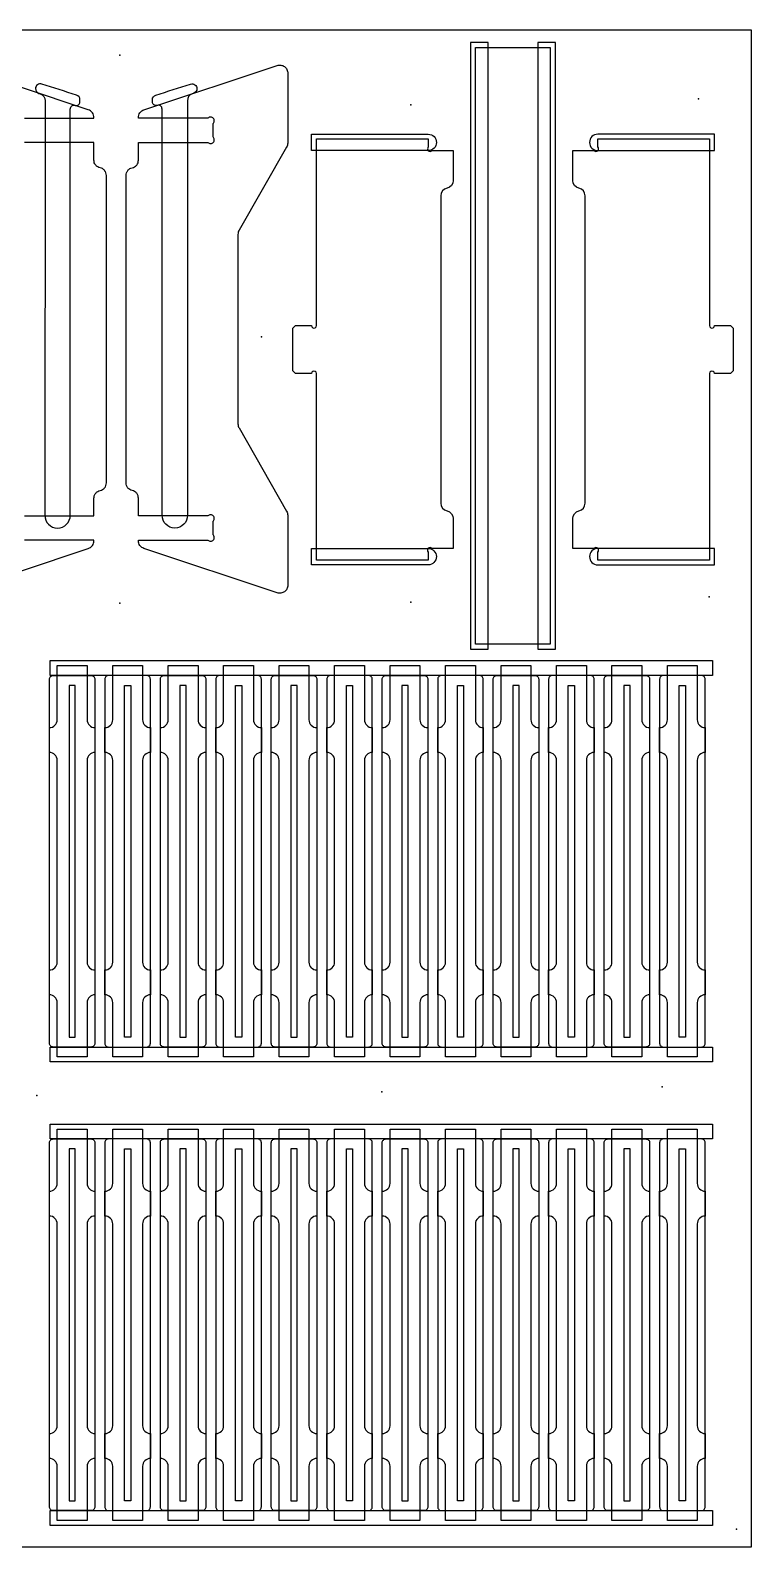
# Model space of a CAD drawing. Header units: millimetres. Extents: x 0 to 2438, y 0 to 1220.
# Drawn here: x 1858 to 2438, y 0 to 1220 of the extents above; entities that cross this region are included whole.
import ezdxf

# ---------------------------------------------------------------- set-up
doc = ezdxf.new("R2010")
doc.units = ezdxf.units.MM
doc.header["$MEASUREMENT"] = 0
for name, color, linetype, true_color in [('Angled Pockets Entry', 2, 'Continuous', 0xffff00), ('Pilot Holes', 6, 'Continuous', 0xff00ff), ('Pocket 6mm', 4, 'Continuous', 0x00ffff), ('Pockets 10mm', 160, 'Continuous', 0x3f3fff), ('Profile - outside', 18, 'Continuous', 0x000000), ('Stock Perimeter', 1, 'Continuous', 0xff0007)]:
    doc.layers.add(name, color=color, linetype=linetype, true_color=true_color)

msp = doc.modelspace()

# ---------------------------------------------------------------- linework, layer by layer
at = {"layer": 'Angled Pockets Entry'}
for points in [[(2212, 722), (2226.1, 722), (2226.1, 1210.2), (2212, 1210.2), (2212, 722)], [(2266.2, 722), (2280.3, 722), (2280.3, 1210.2), (2266.2, 1210.2), (2266.2, 722)]]:
    msp.add_lwpolyline(points, dxfattribs=at)
at = {"layer": 'Pilot Holes'}
for p in [(1930, 1200), (2164, 1160), (2395.4, 1164.8), (2044, 973.5), (1930, 759.1), (2164, 760), (2403.9, 764.3), (2366, 370), (1863.4, 363.1), (2140.7, 365.9), (2425.7, 14)]:
    msp.add_point(p, dxfattribs=at)
at = {"layer": 'Pocket 6mm'}
for points in [[(1907, 701, -0.414214), (1910, 698), (1910, 405, -0.414214), (1907, 402), (1876.4, 402, -0.414214), (1873.4, 405), (1873.4, 698, -0.414214), (1876.4, 701), (1907, 701)], [(1921, 701, 0.414214), (1918, 698), (1918, 405, 0.414214), (1921, 402), (1951.6, 402, 0.414214), (1954.6, 405), (1954.6, 698, 0.414214), (1951.6, 701), (1921, 701)], [(1996.2, 701, -0.414214), (1999.2, 698), (1999.2, 405, -0.414214), (1996.2, 402), (1965.6, 402, -0.414214), (1962.6, 405), (1962.6, 698, -0.414214), (1965.6, 701), (1996.2, 701)], [(2010.2, 701, 0.414214), (2007.2, 698), (2007.2, 405, 0.414214), (2010.2, 402), (2040.8, 402, 0.414214), (2043.8, 405), (2043.8, 698, 0.414214), (2040.8, 701), (2010.2, 701)], [(2085.4, 701, -0.414214), (2088.4, 698), (2088.4, 405, -0.414214), (2085.4, 402), (2054.8, 402, -0.414214), (2051.8, 405), (2051.8, 698, -0.414214), (2054.8, 701), (2085.4, 701)], [(2099.4, 701, 0.414214), (2096.4, 698), (2096.4, 405, 0.414214), (2099.4, 402), (2130, 402, 0.414214), (2133, 405), (2133, 698, 0.414214), (2130, 701), (2099.4, 701)], [(2174.6, 701, -0.414214), (2177.6, 698), (2177.6, 405, -0.414214), (2174.6, 402), (2144, 402, -0.414214), (2141, 405), (2141, 698, -0.414214), (2144, 701), (2174.6, 701)], [(2188.6, 701, 0.414214), (2185.6, 698), (2185.6, 405, 0.414214), (2188.6, 402), (2219.2, 402, 0.414214), (2222.2, 405), (2222.2, 698, 0.414214), (2219.2, 701), (2188.6, 701)], [(2263.8, 701, -0.414214), (2266.8, 698), (2266.8, 405, -0.414214), (2263.8, 402), (2233.2, 402, -0.414214), (2230.2, 405), (2230.2, 698, -0.414214), (2233.2, 701), (2263.8, 701)], [(2277.8, 701, 0.414214), (2274.8, 698), (2274.8, 405, 0.414214), (2277.8, 402), (2308.4, 402, 0.414214), (2311.4, 405), (2311.4, 698, 0.414214), (2308.4, 701), (2277.8, 701)], [(2353, 701, -0.414214), (2356, 698), (2356, 405, -0.414214), (2353, 402), (2322.4, 402, -0.414214), (2319.4, 405), (2319.4, 698, -0.414214), (2322.4, 701), (2353, 701)], [(2367, 701, 0.414214), (2364, 698), (2364, 405, 0.414214), (2367, 402), (2397.6, 402, 0.414214), (2400.6, 405), (2400.6, 698, 0.414214), (2397.6, 701), (2367, 701)], [(1907, 328, -0.414214), (1910, 325), (1910, 32, -0.414214), (1907, 29), (1876.4, 29, -0.414214), (1873.4, 32), (1873.4, 325, -0.414214), (1876.4, 328), (1907, 328)], [(1921, 328, 0.414214), (1918, 325), (1918, 32, 0.414214), (1921, 29), (1951.6, 29, 0.414214), (1954.6, 32), (1954.6, 325, 0.414214), (1951.6, 328), (1921, 328)], [(1996.2, 328, -0.414214), (1999.2, 325), (1999.2, 32, -0.414214), (1996.2, 29), (1965.6, 29, -0.414214), (1962.6, 32), (1962.6, 325, -0.414214), (1965.6, 328), (1996.2, 328)], [(2010.2, 328, 0.414214), (2007.2, 325), (2007.2, 32, 0.414214), (2010.2, 29), (2040.8, 29, 0.414214), (2043.8, 32), (2043.8, 325, 0.414214), (2040.8, 328), (2010.2, 328)], [(2085.4, 328, -0.414214), (2088.4, 325), (2088.4, 32, -0.414214), (2085.4, 29), (2054.8, 29, -0.414214), (2051.8, 32), (2051.8, 325, -0.414214), (2054.8, 328), (2085.4, 328)], [(2099.4, 328, 0.414214), (2096.4, 325), (2096.4, 32, 0.414214), (2099.4, 29), (2130, 29, 0.414214), (2133, 32), (2133, 325, 0.414214), (2130, 328), (2099.4, 328)], [(2174.6, 328, -0.414214), (2177.6, 325), (2177.6, 32, -0.414214), (2174.6, 29), (2144, 29, -0.414214), (2141, 32), (2141, 325, -0.414214), (2144, 328), (2174.6, 328)], [(2188.6, 328, 0.414214), (2185.6, 325), (2185.6, 32, 0.414214), (2188.6, 29), (2219.2, 29, 0.414214), (2222.2, 32), (2222.2, 325, 0.414214), (2219.2, 328), (2188.6, 328)], [(2263.8, 328, -0.414214), (2266.8, 325), (2266.8, 32, -0.414214), (2263.8, 29), (2233.2, 29, -0.414214), (2230.2, 32), (2230.2, 325, -0.414214), (2233.2, 328), (2263.8, 328)], [(2277.8, 328, 0.414214), (2274.8, 325), (2274.8, 32, 0.414214), (2277.8, 29), (2308.4, 29, 0.414214), (2311.4, 32), (2311.4, 325, 0.414214), (2308.4, 328), (2277.8, 328)], [(2353, 328, -0.414214), (2356, 325), (2356, 32, -0.414214), (2353, 29), (2322.4, 29, -0.414214), (2319.4, 32), (2319.4, 325, -0.414214), (2322.4, 328), (2353, 328)], [(2367, 328, 0.414214), (2364, 325), (2364, 32, 0.414214), (2367, 29), (2397.6, 29, 0.414214), (2400.6, 32), (2400.6, 325, 0.414214), (2397.6, 328), (2367, 328)]]:
    msp.add_lwpolyline(points, format="xyb", dxfattribs=at)
for points in [[(1889.2, 410), (1894.2, 410), (1894.2, 693), (1889.2, 693), (1889.2, 410)], [(1938.8, 410), (1933.8, 410), (1933.8, 693), (1938.8, 693), (1938.8, 410)], [(1978.4, 410), (1983.4, 410), (1983.4, 693), (1978.4, 693), (1978.4, 410)], [(2028, 410), (2023, 410), (2023, 693), (2028, 693), (2028, 410)], [(2067.6, 410), (2072.6, 410), (2072.6, 693), (2067.6, 693), (2067.6, 410)], [(2117.2, 410), (2112.2, 410), (2112.2, 693), (2117.2, 693), (2117.2, 410)], [(2156.8, 410), (2161.8, 410), (2161.8, 693), (2156.8, 693), (2156.8, 410)], [(2206.4, 410), (2201.4, 410), (2201.4, 693), (2206.4, 693), (2206.4, 410)], [(2246, 410), (2251, 410), (2251, 693), (2246, 693), (2246, 410)], [(2295.6, 410), (2290.6, 410), (2290.6, 693), (2295.6, 693), (2295.6, 410)], [(2335.2, 410), (2340.2, 410), (2340.2, 693), (2335.2, 693), (2335.2, 410)], [(2384.8, 410), (2379.8, 410), (2379.8, 693), (2384.8, 693), (2384.8, 410)], [(1889.2, 37), (1894.2, 37), (1894.2, 320), (1889.2, 320), (1889.2, 37)], [(1938.8, 37), (1933.8, 37), (1933.8, 320), (1938.8, 320), (1938.8, 37)], [(1978.4, 37), (1983.4, 37), (1983.4, 320), (1978.4, 320), (1978.4, 37)], [(2028, 37), (2023, 37), (2023, 320), (2028, 320), (2028, 37)], [(2067.6, 37), (2072.6, 37), (2072.6, 320), (2067.6, 320), (2067.6, 37)], [(2117.2, 37), (2112.2, 37), (2112.2, 320), (2117.2, 320), (2117.2, 37)], [(2156.8, 37), (2161.8, 37), (2161.8, 320), (2156.8, 320), (2156.8, 37)], [(2206.4, 37), (2201.4, 37), (2201.4, 320), (2206.4, 320), (2206.4, 37)], [(2246, 37), (2251, 37), (2251, 320), (2246, 320), (2246, 37)], [(2295.6, 37), (2290.6, 37), (2290.6, 320), (2295.6, 320), (2295.6, 37)], [(2335.2, 37), (2340.2, 37), (2340.2, 320), (2335.2, 320), (2335.2, 37)], [(2384.8, 37), (2379.8, 37), (2379.8, 320), (2384.8, 320), (2384.8, 37)]]:
    msp.add_lwpolyline(points, dxfattribs=at)
at = {"layer": 'Pockets 10mm'}
for points in [[(1869.7, 829.8, 1), (1890.2, 829.8), (1890.2, 1156.7, -0.511422), (1894.1, 1159.6, 0.503779), (1898, 1162.4), (1898, 1164.1, 0.327786), (1895.2, 1167.9, -0.002374), (1867.3, 1176.8, 0.497035), (1862.2, 1173.1, 0.322928), (1864.9, 1169.3), (1866, 1169, -0.314352), (1869.9, 1163.3), (1869.7, 829.8)], [(1984.5, 829.8, -1), (1964, 829.8), (1964, 1156.7, 0.511422), (1960.1, 1159.6, -0.503779), (1956.2, 1162.4), (1956.2, 1164.1, -0.327786), (1959, 1167.9, 0.002374), (1986.9, 1176.8, -0.497035), (1992, 1173.1, -0.322928), (1989.3, 1169.3), (1988.2, 1169, 0.314352), (1984.3, 1163.3), (1984.5, 829.8)], [(2084.1, 1123.2), (2084.1, 1136.4), (2178, 1136.4, -1), (2178, 1123.2), (2084.1, 1123.2)], [(2408.1, 1123.2), (2408.1, 1136.4), (2314.3, 1136.4, 1), (2314.3, 1123.2), (2408.1, 1123.2)], [(2084, 803.2), (2177.9, 803.2, -1), (2177.9, 789.9), (2084, 789.9), (2084, 803.2)], [(2408.2, 803.2), (2314.3, 803.2, 1), (2314.3, 789.9), (2408.2, 789.9), (2408.2, 803.2)]]:
    msp.add_lwpolyline(points, format="xyb", dxfattribs=at)
for points in [[(1874, 713), (2406.6, 713), (2406.6, 701), (1874, 701), (1874, 713)], [(2406.6, 390), (1874, 390), (1874, 402), (2406.6, 402), (2406.6, 390)], [(1874, 340), (2406.6, 340), (2406.6, 328), (1874, 328), (1874, 340)], [(2406.6, 17), (1874, 17), (1874, 29), (2406.6, 29), (2406.6, 17)]]:
    msp.add_lwpolyline(points, dxfattribs=at)
at = {"layer": 'Profile - outside'}
for points in [[(2271.6, 1206.1), (2276.1, 1206.1), (2276.1, 726.1), (2216.1, 726.1), (2216.1, 1206.1), (2271.6, 1206.1)], [(1853.3, 1149.3), (1909.2, 1149.3), (1909.1, 1150.8), (1908.9, 1151.8), (1908.5, 1152.8), (1908, 1153.7), (1907.3, 1154.5), (1906.5, 1155.1), (1905.6, 1155.7), (1904.7, 1156), (1797, 1191.9)], [(1946.2, 805.4), (1945.7, 806.3), (1945.3, 807.3), (1945.1, 808.3), (1945, 809.8), (2000.9, 809.8), (2001.3, 809.4), (2001.9, 809.2), (2002.4, 809), (2003, 808.9), (2003.6, 809), (2004.2, 809.2), (2004.7, 809.5), (2005.2, 809.9), (2005.5, 810.3), (2005.8, 810.9), (2006, 811.5), (2006, 812.1), (2005.9, 812.6), (2005.7, 813.2), (2005.4, 813.7), (2005, 814.2), (2005, 825), (2005.4, 825.4), (2005.7, 825.9), (2005.9, 826.5), (2006, 827.1), (2006, 827.7), (2005.8, 828.3), (2005.5, 828.8), (2005.2, 829.3), (2004.7, 829.7), (2004.2, 830), (2003.6, 830.1), (2003, 830.2), (2002.4, 830.2), (2001.9, 830), (2001.3, 829.7), (2000.9, 829.3), (1945, 829.4), (1945, 843.5), (1944.9, 844.5), (1944.7, 845.6), (1944.2, 846.6), (1943.9, 847.1), (1943.6, 847.5), (1943.2, 847.9), (1942.8, 848.3), (1941.9, 848.9), (1941, 849.4), (1939, 850), (1938.1, 850.5), (1937.2, 851.1), (1936.8, 851.5), (1936.4, 851.9), (1936.1, 852.3), (1935.8, 852.8), (1935.3, 853.8), (1935.1, 854.9), (1935, 855.9), (1935, 1103.3), (1935.1, 1104.3), (1935.3, 1105.3), (1935.8, 1106.3), (1936.1, 1106.8), (1936.4, 1107.2), (1936.8, 1107.7), (1937.2, 1108), (1938.1, 1108.7), (1939, 1109.1), (1941, 1109.7), (1941.9, 1110.2), (1942.8, 1110.8), (1943.2, 1111.2), (1943.6, 1111.6), (1943.9, 1112.1), (1944.2, 1112.5), (1944.7, 1113.5), (1944.9, 1114.6), (1945, 1115.6), (1945, 1129.8), (2000.9, 1129.8), (2001.3, 1129.4), (2001.9, 1129.1), (2002.4, 1129), (2003, 1128.9), (2003.6, 1129), (2004.2, 1129.2), (2004.7, 1129.5), (2005.2, 1129.8), (2005.5, 1130.3), (2005.8, 1130.9), (2006, 1131.4), (2006, 1132), (2005.9, 1132.6), (2005.7, 1133.2), (2005.4, 1133.7), (2005, 1134.2), (2005, 1145), (2005.4, 1145.4), (2005.7, 1145.9), (2005.9, 1146.5), (2006, 1147.1), (2006, 1147.7), (2005.8, 1148.3), (2005.5, 1148.8), (2005.2, 1149.3), (2004.7, 1149.7), (2004.2, 1149.9), (2003.6, 1150.1), (2003, 1150.2), (2002.4, 1150.1), (2001.9, 1150), (2001.3, 1149.7), (2000.9, 1149.3), (1945, 1149.3), (1945.1, 1150.8), (1945.3, 1151.8), (1945.7, 1152.8), (1946.2, 1153.7), (1946.9, 1154.5), (1947.7, 1155.1), (1948.5, 1155.7), (1949.4, 1156), (2057.2, 1191.9), (2057.9, 1192), (2058.7, 1192), (2059.5, 1192), (2060.2, 1191.8), (2061, 1191.6), (2061.7, 1191.2), (2062.3, 1190.8), (2062.9, 1190.3), (2063.4, 1189.8), (2063.9, 1189.2), (2064.3, 1188.5), (2064.6, 1187.8), (2064.8, 1187), (2065, 1186.3), (2065, 1129.3), (2064.9, 1128.5), (2064.8, 1127.6), (2064.5, 1126.8), (2064.1, 1126.1), (2025.9, 1059.1), (2025.5, 1058.3), (2025.2, 1057.5), (2025.1, 1056.7), (2025, 1055.8), (2025, 903.3), (2025.1, 902.5), (2025.2, 901.6), (2025.5, 900.8), (2025.9, 900.1), (2064.1, 833.1), (2064.5, 832.3), (2064.8, 831.5), (2064.9, 830.7), (2065, 829.8), (2065, 772.8), (2064.8, 772.1), (2064.6, 771.3), (2064.3, 770.6), (2063.9, 769.9), (2063.4, 769.3), (2062.9, 768.8), (2062.3, 768.3), (2061.7, 767.9), (2061, 767.6), (2060.2, 767.3), (2059.5, 767.2), (2058.7, 767.1), (2057.9, 767.1), (2057.2, 767.2), (1949.4, 803.1), (1948.5, 803.5), (1947.7, 804), (1946.9, 804.7), (1946.2, 805.4), (1945.7, 806.3), (1945.3, 807.3), (1945.1, 808.3), (1945, 809.3)], [(1853.3, 829.3), (1909.2, 829.4), (1909.2, 843.5), (1909.3, 844.5), (1909.5, 845.6), (1910, 846.6), (1910.3, 847.1), (1910.6, 847.5), (1911, 847.9), (1911.4, 848.3), (1912.3, 848.9), (1913.2, 849.4), (1915.2, 850), (1916.1, 850.5), (1917, 851.1), (1917.4, 851.5), (1917.8, 851.9), (1918.1, 852.3), (1918.4, 852.8), (1918.9, 853.8), (1919.1, 854.9), (1919.2, 855.9), (1919.2, 1103.3), (1919.1, 1104.3), (1918.9, 1105.3), (1918.4, 1106.3), (1918.1, 1106.8), (1917.8, 1107.2), (1917.4, 1107.7), (1917, 1108), (1916.1, 1108.7), (1915.2, 1109.1), (1913.2, 1109.7), (1912.3, 1110.2), (1911.4, 1110.8), (1911, 1111.2), (1910.6, 1111.6), (1910.3, 1112.1), (1910, 1112.5), (1909.5, 1113.5), (1909.3, 1114.6), (1909.2, 1115.6), (1909.2, 1129.8), (1853.3, 1129.8)], [(1797, 767.2), (1904.7, 803.1), (1905.6, 803.5), (1906.5, 804), (1907.3, 804.7), (1908, 805.4), (1908.5, 806.3), (1908.9, 807.3), (1909.1, 808.3), (1909.2, 809.3)], [(1908, 805.4), (1908.5, 806.3), (1908.9, 807.3), (1909.1, 808.3), (1909.2, 809.8), (1853.3, 809.8)]]:
    msp.add_lwpolyline(points, dxfattribs=at)
for points in [[(2178, 1132.7), (2178, 1126.2, 1), (2181, 1123.2), (2198.1, 1123.2), (2198.1, 1099.2, -0.354568), (2193.1, 1093, 0.354568), (2188.1, 1086.9), (2188.1, 839.5, 0.354568), (2193.1, 833.3, -0.354568), (2198.1, 827.1), (2198.1, 803.2), (2180.9, 803.2, 1), (2177.9, 800.2), (2177.9, 793.7), (2088.1, 793.7), (2088.1, 943.9, 1.000087), (2084.1, 943.9), (2071.2, 943.9), (2069.1, 946.1), (2069.1, 980.3), (2071.2, 982.4), (2084.1, 982.4, 1.000087), (2088.1, 982.4), (2088.1, 1132.7), (2178, 1132.7)], [(2314.3, 1132.7), (2404.1, 1132.7), (2404.1, 982.4, 1.000087), (2408.1, 982.4), (2421, 982.4), (2423.1, 980.3), (2423.1, 946.1), (2421, 943.9), (2408.1, 943.9, 1.000087), (2404.1, 943.9), (2404.2, 793.7), (2314.3, 793.7), (2314.3, 800.2, 1), (2311.3, 803.2), (2294.1, 803.2), (2294.1, 827.1, -0.354568), (2299.1, 833.3, 0.354568), (2304.1, 839.5), (2304.1, 1086.9, 0.354568), (2299.1, 1093, -0.354568), (2294.1, 1099.2), (2294.1, 1123.2), (2311.3, 1123.2, 1), (2314.3, 1126.2), (2314.3, 1132.7)], [(1879.7, 709), (1903.7, 709), (1903.7, 665.3, 0.414214), (1910, 659), (1910, 639, 0.414214), (1903.7, 632.7), (1903.7, 470.3, 0.414214), (1910, 464), (1910, 444, 0.414214), (1903.7, 437.7), (1903.7, 394), (1879.7, 394), (1879.7, 437.7, 0.414214), (1873.4, 444), (1873.4, 464, 0.414214), (1879.7, 470.3), (1879.7, 632.7, 0.414214), (1873.4, 639), (1873.4, 659, 0.414214), (1879.7, 665.3), (1879.7, 709)], [(1948.3, 709), (1948.3, 665.3, 0.414214), (1954.6, 659), (1954.6, 639, 0.414214), (1948.3, 632.7), (1948.3, 470.3, 0.414214), (1954.6, 464), (1954.6, 444, 0.414214), (1948.3, 437.7), (1948.3, 394), (1924.3, 394), (1924.3, 437.7, 0.414214), (1918, 444), (1918, 464, 0.414214), (1924.3, 470.3), (1924.3, 632.7, 0.414214), (1918, 639), (1918, 659, 0.414214), (1924.3, 665.3), (1924.3, 709), (1948.3, 709)], [(1968.9, 709), (1992.9, 709), (1992.9, 665.3, 0.414214), (1999.2, 659), (1999.2, 639, 0.414214), (1992.9, 632.7), (1992.9, 470.3, 0.414214), (1999.2, 464), (1999.2, 444, 0.414214), (1992.9, 437.7), (1992.9, 394), (1968.9, 394), (1968.9, 437.7, 0.414214), (1962.6, 444), (1962.6, 464, 0.414214), (1968.9, 470.3), (1968.9, 632.7, 0.414214), (1962.6, 639), (1962.6, 659, 0.414214), (1968.9, 665.3), (1968.9, 709)], [(2037.5, 709), (2037.5, 665.3, 0.414214), (2043.8, 659), (2043.8, 639, 0.414214), (2037.5, 632.7), (2037.5, 470.3, 0.414214), (2043.8, 464), (2043.8, 444, 0.414214), (2037.5, 437.7), (2037.5, 394), (2013.5, 394), (2013.5, 437.7, 0.414214), (2007.2, 444), (2007.2, 464, 0.414214), (2013.5, 470.3), (2013.5, 632.7, 0.414214), (2007.2, 639), (2007.2, 659, 0.414214), (2013.5, 665.3), (2013.5, 709), (2037.5, 709)], [(2058.1, 709), (2082.1, 709), (2082.1, 665.3, 0.414214), (2088.4, 659), (2088.4, 639, 0.414214), (2082.1, 632.7), (2082.1, 470.3, 0.414214), (2088.4, 464), (2088.4, 444, 0.414214), (2082.1, 437.7), (2082.1, 394), (2058.1, 394), (2058.1, 437.7, 0.414214), (2051.8, 444), (2051.8, 464, 0.414214), (2058.1, 470.3), (2058.1, 632.7, 0.414214), (2051.8, 639), (2051.8, 659, 0.414214), (2058.1, 665.3), (2058.1, 709)], [(2126.7, 709), (2126.7, 665.3, 0.414214), (2133, 659), (2133, 639, 0.414214), (2126.7, 632.7), (2126.7, 470.3, 0.414214), (2133, 464), (2133, 444, 0.414214), (2126.7, 437.7), (2126.7, 394), (2102.7, 394), (2102.7, 437.7, 0.414214), (2096.4, 444), (2096.4, 464, 0.414214), (2102.7, 470.3), (2102.7, 632.7, 0.414214), (2096.4, 639), (2096.4, 659, 0.414214), (2102.7, 665.3), (2102.7, 709), (2126.7, 709)], [(2147.3, 709), (2171.3, 709), (2171.3, 665.3, 0.414214), (2177.6, 659), (2177.6, 639, 0.414214), (2171.3, 632.7), (2171.3, 470.3, 0.414214), (2177.6, 464), (2177.6, 444, 0.414214), (2171.3, 437.7), (2171.3, 394), (2147.3, 394), (2147.3, 437.7, 0.414214), (2141, 444), (2141, 464, 0.414214), (2147.3, 470.3), (2147.3, 632.7, 0.414214), (2141, 639), (2141, 659, 0.414214), (2147.3, 665.3), (2147.3, 709)], [(2215.9, 709), (2215.9, 665.3, 0.414214), (2222.2, 659), (2222.2, 639, 0.414214), (2215.9, 632.7), (2215.9, 470.3, 0.414214), (2222.2, 464), (2222.2, 444, 0.414214), (2215.9, 437.7), (2215.9, 394), (2191.9, 394), (2191.9, 437.7, 0.414214), (2185.6, 444), (2185.6, 464, 0.414214), (2191.9, 470.3), (2191.9, 632.7, 0.414214), (2185.6, 639), (2185.6, 659, 0.414214), (2191.9, 665.3), (2191.9, 709), (2215.9, 709)], [(2236.5, 709), (2260.5, 709), (2260.5, 665.3, 0.414214), (2266.8, 659), (2266.8, 639, 0.414214), (2260.5, 632.7), (2260.5, 470.3, 0.414214), (2266.8, 464), (2266.8, 444, 0.414214), (2260.5, 437.7), (2260.5, 394), (2236.5, 394), (2236.5, 437.7, 0.414214), (2230.2, 444), (2230.2, 464, 0.414214), (2236.5, 470.3), (2236.5, 632.7, 0.414214), (2230.2, 639), (2230.2, 659, 0.414214), (2236.5, 665.3), (2236.5, 709)], [(2305.1, 709), (2305.1, 665.3, 0.414214), (2311.4, 659), (2311.4, 639, 0.414214), (2305.1, 632.7), (2305.1, 470.3, 0.414214), (2311.4, 464), (2311.4, 444, 0.414214), (2305.1, 437.7), (2305.1, 394), (2281.1, 394), (2281.1, 437.7, 0.414214), (2274.8, 444), (2274.8, 464, 0.414214), (2281.1, 470.3), (2281.1, 632.7, 0.414214), (2274.8, 639), (2274.8, 659, 0.414214), (2281.1, 665.3), (2281.1, 709), (2305.1, 709)], [(2325.7, 709), (2349.7, 709), (2349.7, 665.3, 0.414214), (2356, 659), (2356, 639, 0.414214), (2349.7, 632.7), (2349.7, 470.3, 0.414214), (2356, 464), (2356, 444, 0.414214), (2349.7, 437.7), (2349.7, 394), (2325.7, 394), (2325.7, 437.7, 0.414214), (2319.4, 444), (2319.4, 464, 0.414214), (2325.7, 470.3), (2325.7, 632.7, 0.414214), (2319.4, 639), (2319.4, 659, 0.414214), (2325.7, 665.3), (2325.7, 709)], [(2394.3, 709), (2394.3, 665.3, 0.414214), (2400.6, 659), (2400.6, 639, 0.414214), (2394.3, 632.7), (2394.3, 470.3, 0.414214), (2400.6, 464), (2400.6, 444, 0.414214), (2394.3, 437.7), (2394.3, 394), (2370.3, 394), (2370.3, 437.7, 0.414214), (2364, 444), (2364, 464, 0.414214), (2370.3, 470.3), (2370.3, 632.7, 0.414214), (2364, 639), (2364, 659, 0.414214), (2370.3, 665.3), (2370.3, 709), (2394.3, 709)], [(1879.7, 336), (1903.7, 336), (1903.7, 292.3, 0.414214), (1910, 286), (1910, 266, 0.414214), (1903.7, 259.7), (1903.7, 97.3, 0.414214), (1910, 91), (1910, 71, 0.414214), (1903.7, 64.7), (1903.7, 21), (1879.7, 21), (1879.7, 64.7, 0.414214), (1873.4, 71), (1873.4, 91, 0.414214), (1879.7, 97.3), (1879.7, 259.7, 0.414214), (1873.4, 266), (1873.4, 286, 0.414214), (1879.7, 292.3), (1879.7, 336)], [(1948.3, 336), (1948.3, 292.3, 0.414214), (1954.6, 286), (1954.6, 266, 0.414214), (1948.3, 259.7), (1948.3, 97.3, 0.414214), (1954.6, 91), (1954.6, 71, 0.414214), (1948.3, 64.7), (1948.3, 21), (1924.3, 21), (1924.3, 64.7, 0.414214), (1918, 71), (1918, 91, 0.414214), (1924.3, 97.3), (1924.3, 259.7, 0.414214), (1918, 266), (1918, 286, 0.414214), (1924.3, 292.3), (1924.3, 336), (1948.3, 336)], [(1968.9, 336), (1992.9, 336), (1992.9, 292.3, 0.414214), (1999.2, 286), (1999.2, 266, 0.414214), (1992.9, 259.7), (1992.9, 97.3, 0.414214), (1999.2, 91), (1999.2, 71, 0.414214), (1992.9, 64.7), (1992.9, 21), (1968.9, 21), (1968.9, 64.7, 0.414214), (1962.6, 71), (1962.6, 91, 0.414214), (1968.9, 97.3), (1968.9, 259.7, 0.414214), (1962.6, 266), (1962.6, 286, 0.414214), (1968.9, 292.3), (1968.9, 336)], [(2037.5, 336), (2037.5, 292.3, 0.414214), (2043.8, 286), (2043.8, 266, 0.414214), (2037.5, 259.7), (2037.5, 97.3, 0.414214), (2043.8, 91), (2043.8, 71, 0.414214), (2037.5, 64.7), (2037.5, 21), (2013.5, 21), (2013.5, 64.7, 0.414214), (2007.2, 71), (2007.2, 91, 0.414214), (2013.5, 97.3), (2013.5, 259.7, 0.414214), (2007.2, 266), (2007.2, 286, 0.414214), (2013.5, 292.3), (2013.5, 336), (2037.5, 336)], [(2058.1, 336), (2082.1, 336), (2082.1, 292.3, 0.414214), (2088.4, 286), (2088.4, 266, 0.414214), (2082.1, 259.7), (2082.1, 97.3, 0.414214), (2088.4, 91), (2088.4, 71, 0.414214), (2082.1, 64.7), (2082.1, 21), (2058.1, 21), (2058.1, 64.7, 0.414214), (2051.8, 71), (2051.8, 91, 0.414214), (2058.1, 97.3), (2058.1, 259.7, 0.414214), (2051.8, 266), (2051.8, 286, 0.414214), (2058.1, 292.3), (2058.1, 336)], [(2126.7, 336), (2126.7, 292.3, 0.414214), (2133, 286), (2133, 266, 0.414214), (2126.7, 259.7), (2126.7, 97.3, 0.414214), (2133, 91), (2133, 71, 0.414214), (2126.7, 64.7), (2126.7, 21), (2102.7, 21), (2102.7, 64.7, 0.414214), (2096.4, 71), (2096.4, 91, 0.414214), (2102.7, 97.3), (2102.7, 259.7, 0.414214), (2096.4, 266), (2096.4, 286, 0.414214), (2102.7, 292.3), (2102.7, 336), (2126.7, 336)], [(2147.3, 336), (2171.3, 336), (2171.3, 292.3, 0.414214), (2177.6, 286), (2177.6, 266, 0.414214), (2171.3, 259.7), (2171.3, 97.3, 0.414214), (2177.6, 91), (2177.6, 71, 0.414214), (2171.3, 64.7), (2171.3, 21), (2147.3, 21), (2147.3, 64.7, 0.414214), (2141, 71), (2141, 91, 0.414214), (2147.3, 97.3), (2147.3, 259.7, 0.414214), (2141, 266), (2141, 286, 0.414214), (2147.3, 292.3), (2147.3, 336)], [(2215.9, 336), (2215.9, 292.3, 0.414214), (2222.2, 286), (2222.2, 266, 0.414214), (2215.9, 259.7), (2215.9, 97.3, 0.414214), (2222.2, 91), (2222.2, 71, 0.414214), (2215.9, 64.7), (2215.9, 21), (2191.9, 21), (2191.9, 64.7, 0.414214), (2185.6, 71), (2185.6, 91, 0.414214), (2191.9, 97.3), (2191.9, 259.7, 0.414214), (2185.6, 266), (2185.6, 286, 0.414214), (2191.9, 292.3), (2191.9, 336), (2215.9, 336)], [(2236.5, 336), (2260.5, 336), (2260.5, 292.3, 0.414214), (2266.8, 286), (2266.8, 266, 0.414214), (2260.5, 259.7), (2260.5, 97.3, 0.414214), (2266.8, 91), (2266.8, 71, 0.414214), (2260.5, 64.7), (2260.5, 21), (2236.5, 21), (2236.5, 64.7, 0.414214), (2230.2, 71), (2230.2, 91, 0.414214), (2236.5, 97.3), (2236.5, 259.7, 0.414214), (2230.2, 266), (2230.2, 286, 0.414214), (2236.5, 292.3), (2236.5, 336)], [(2305.1, 336), (2305.1, 292.3, 0.414214), (2311.4, 286), (2311.4, 266, 0.414214), (2305.1, 259.7), (2305.1, 97.3, 0.414214), (2311.4, 91), (2311.4, 71, 0.414214), (2305.1, 64.7), (2305.1, 21), (2281.1, 21), (2281.1, 64.7, 0.414214), (2274.8, 71), (2274.8, 91, 0.414214), (2281.1, 97.3), (2281.1, 259.7, 0.414214), (2274.8, 266), (2274.8, 286, 0.414214), (2281.1, 292.3), (2281.1, 336), (2305.1, 336)], [(2325.7, 336), (2349.7, 336), (2349.7, 292.3, 0.414214), (2356, 286), (2356, 266, 0.414214), (2349.7, 259.7), (2349.7, 97.3, 0.414214), (2356, 91), (2356, 71, 0.414214), (2349.7, 64.7), (2349.7, 21), (2325.7, 21), (2325.7, 64.7, 0.414214), (2319.4, 71), (2319.4, 91, 0.414214), (2325.7, 97.3), (2325.7, 259.7, 0.414214), (2319.4, 266), (2319.4, 286, 0.414214), (2325.7, 292.3), (2325.7, 336)], [(2394.3, 336), (2394.3, 292.3, 0.414214), (2400.6, 286), (2400.6, 266, 0.414214), (2394.3, 259.7), (2394.3, 97.3, 0.414214), (2400.6, 91), (2400.6, 71, 0.414214), (2394.3, 64.7), (2394.3, 21), (2370.3, 21), (2370.3, 64.7, 0.414214), (2364, 71), (2364, 91, 0.414214), (2370.3, 97.3), (2370.3, 259.7, 0.414214), (2364, 266), (2364, 286, 0.414214), (2370.3, 292.3), (2370.3, 336), (2394.3, 336)]]:
    msp.add_lwpolyline(points, format="xyb", dxfattribs=at)
at = {"layer": 'Stock Perimeter'}
msp.add_lwpolyline([(0, 0), (2438, 0), (2438, 1220), (0, 1220), (0, 0)], dxfattribs=at)

doc.saveas('drawing.dxf')
